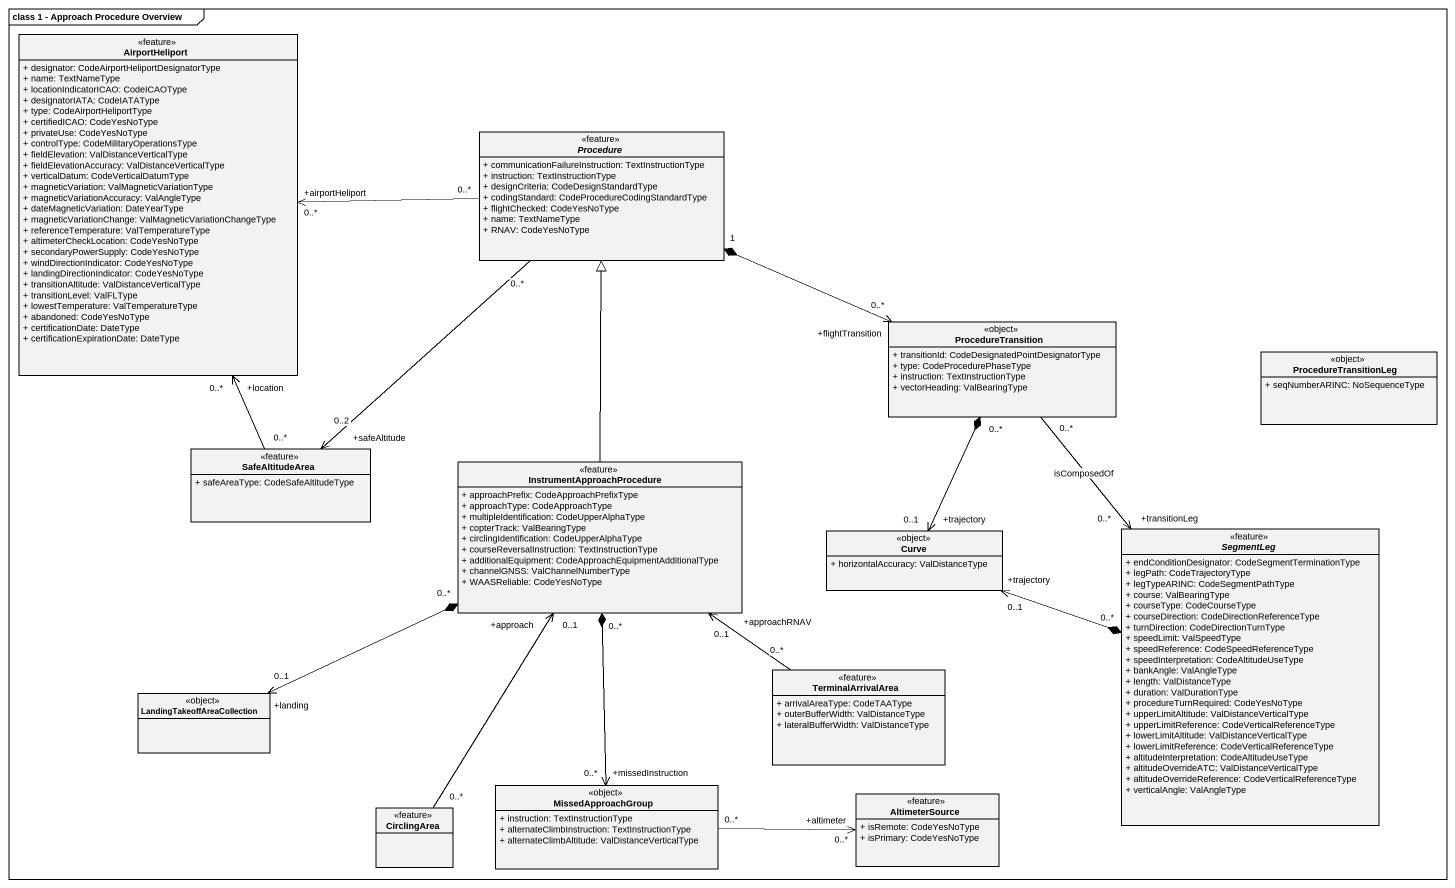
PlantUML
@startuml
mainframe class 1 - Approach Procedure Overview
hide circle
hide empty members
skinparam classAttributeIconSize 0
class AirportHeliport <<feature>> {
  + designator: CodeAirportHeliportDesignatorType
  + name: TextNameType
  + locationIndicatorICAO: CodeICAOType
  + designatorIATA: CodeIATAType
  + type: CodeAirportHeliportType
  + certifiedICAO: CodeYesNoType
  + privateUse: CodeYesNoType
  + controlType: CodeMilitaryOperationsType
  + fieldElevation: ValDistanceVerticalType
  + fieldElevationAccuracy: ValDistanceVerticalType
  + verticalDatum: CodeVerticalDatumType
  + magneticVariation: ValMagneticVariationType
  + magneticVariationAccuracy: ValAngleType
  + dateMagneticVariation: DateYearType
  + magneticVariationChange: ValMagneticVariationChangeType
  + referenceTemperature: ValTemperatureType
  + altimeterCheckLocation: CodeYesNoType
  + secondaryPowerSupply: CodeYesNoType
  + windDirectionIndicator: CodeYesNoType
  + landingDirectionIndicator: CodeYesNoType
  + transitionAltitude: ValDistanceVerticalType
  + transitionLevel: ValFLType
  + lowestTemperature: ValTemperatureType
  + abandoned: CodeYesNoType
  + certificationDate: DateType
  + certificationExpirationDate: DateType
}
abstract class Procedure <<feature>> {
  + communicationFailureInstruction: TextInstructionType
  + instruction: TextInstructionType
  + designCriteria: CodeDesignStandardType
  + codingStandard: CodeProcedureCodingStandardType
  + flightChecked: CodeYesNoType
  + name: TextNameType
  + RNAV: CodeYesNoType
}
class ProcedureTransition <<object>> {
  + transitionId: CodeDesignatedPointDesignatorType
  + type: CodeProcedurePhaseType
  + instruction: TextInstructionType
  + vectorHeading: ValBearingType
}
class ProcedureTransitionLeg <<object>> {
  + seqNumberARINC: NoSequenceType
}
class SafeAltitudeArea <<feature>> {
  + safeAreaType: CodeSafeAltitudeType
}
class InstrumentApproachProcedure <<feature>> {
  + approachPrefix: CodeApproachPrefixType
  + approachType: CodeApproachType
  + multipleIdentification: CodeUpperAlphaType
  + copterTrack: ValBearingType
  + circlingIdentification: CodeUpperAlphaType
  + courseReversalInstruction: TextInstructionType
  + additionalEquipment: CodeApproachEquipmentAdditionalType
  + channelGNSS: ValChannelNumberType
  + WAASReliable: CodeYesNoType
}
class Curve <<object>> {
  + horizontalAccuracy: ValDistanceType
}
abstract class SegmentLeg <<feature>> {
  + endConditionDesignator: CodeSegmentTerminationType
  + legPath: CodeTrajectoryType
  + legTypeARINC: CodeSegmentPathType
  + course: ValBearingType
  + courseType: CodeCourseType
  + courseDirection: CodeDirectionReferenceType
  + turnDirection: CodeDirectionTurnType
  + speedLimit: ValSpeedType
  + speedReference: CodeSpeedReferenceType
  + speedInterpretation: CodeAltitudeUseType
  + bankAngle: ValAngleType
  + length: ValDistanceType
  + duration: ValDurationType
  + procedureTurnRequired: CodeYesNoType
  + upperLimitAltitude: ValDistanceVerticalType
  + upperLimitReference: CodeVerticalReferenceType
  + lowerLimitAltitude: ValDistanceVerticalType
  + lowerLimitReference: CodeVerticalReferenceType
  + altitudeInterpretation: CodeAltitudeUseType
  + altitudeOverrideATC: ValDistanceVerticalType
  + altitudeOverrideReference: CodeVerticalReferenceType
  + verticalAngle: ValAngleType
}
class LandingTakeoffAreaCollection <<object>>
class TerminalArrivalArea <<feature>> {
  + arrivalAreaType: CodeTAAType
  + outerBufferWidth: ValDistanceType
  + lateralBufferWidth: ValDistanceType
}
class CirclingArea <<feature>>
class MissedApproachGroup <<object>> {
  + instruction: TextInstructionType
  + alternateClimbInstruction: TextInstructionType
  + alternateClimbAltitude: ValDistanceVerticalType
}
class AltimeterSource <<feature>> {
  + isRemote: CodeYesNoType
  + isPrimary: CodeYesNoType
}
Procedure "0..*" -left-> "+airportHeliport\n0..*" AirportHeliport
Procedure "1" *-right-> "+flightTransition\n0..*" ProcedureTransition
Procedure "0..*" --> "+safeAltitude\n0..2" SafeAltitudeArea
ProcedureTransition "0..*" *--> "+trajectory\n0..1" Curve
ProcedureTransition "0..*" --> "+transitionLeg\n0..*" SegmentLeg : isComposedOf
SafeAltitudeArea "0..*" -up-> "+location\n0..*" AirportHeliport
InstrumentApproachProcedure -up-|> Procedure
InstrumentApproachProcedure "0..*" *-left-> "+landing\n0..1" LandingTakeoffAreaCollection
InstrumentApproachProcedure "0..*" *--> "+missedInstruction\n0..*" MissedApproachGroup
SegmentLeg "0..*" *-left-> "+trajectory\n0..1" Curve
TerminalArrivalArea "0..*" -up-> "+approachRNAV\n0..1" InstrumentApproachProcedure
CirclingArea "0..*" -up-> "+approach\n0..1" InstrumentApproachProcedure
MissedApproachGroup "0..*" -right-> "+altimeter\n0..*" AltimeterSource
@enduml
